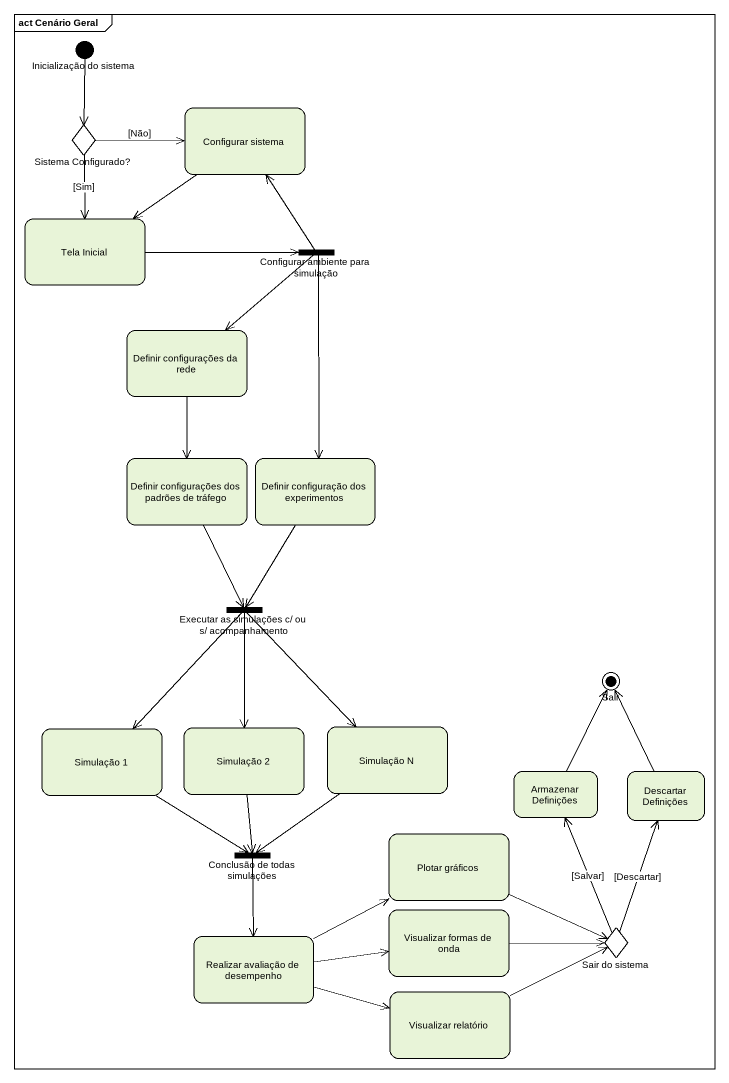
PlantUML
@startuml
mainframe act Cenário Geral
hide empty description
state "Inicialização do sistema" as Inicialização_do_sistema <<start>>
state "Configurar sistema" as Configurar_sistema
state "Sistema Configurado?" as Sistema_Configurado <<choice>>
state "Tela Inicial" as Tela_Inicial
state "Configurar ambiente para simulação" as Configurar_ambiente_para <<fork>>
state "Definir configurações da rede" as Definir_configurações_da
state "Definir configurações dos padrões de tráfego" as Definir_configurações_dos
state "Definir configuração dos experimentos" as Definir_configuração_dos
state "Executar as simulações c/ ou s/ acompanhamento" as Executar_as_simulações_c_ou <<fork>>
state Sair <<end>>
state "Simulação 1" as Simulação_1
state "Simulação 2" as Simulação_2
state "Simulação N" as Simulação_N
state "Armazenar Definições" as Armazenar_Definições
state "Descartar Definições" as Descartar_Definições
state "Plotar gráficos" as Plotar_gráficos
state "Conclusão de todas simulações" as Conclusão_de_todas <<join>>
state "Visualizar formas de onda" as Visualizar_formas_de_onda
state "Realizar avaliação de desempenho" as Realizar_avaliação_de
state "Sair do sistema" as Sair_do_sistema <<choice>>
state "Visualizar relatório" as Visualizar_relatório
Inicialização_do_sistema --> Sistema_Configurado
Configurar_sistema --> Tela_Inicial
Sistema_Configurado -right-> Configurar_sistema : [Não]
Sistema_Configurado --> Tela_Inicial : [Sim]
Tela_Inicial -right-> Configurar_ambiente_para
Configurar_ambiente_para -up-> Configurar_sistema
Configurar_ambiente_para --> Definir_configurações_da
Configurar_ambiente_para --> Definir_configuração_dos
Definir_configurações_da --> Definir_configurações_dos
Definir_configurações_dos --> Executar_as_simulações_c_ou
Definir_configuração_dos --> Executar_as_simulações_c_ou
Executar_as_simulações_c_ou --> Simulação_1
Executar_as_simulações_c_ou --> Simulação_2
Executar_as_simulações_c_ou --> Simulação_N
Simulação_1 --> Conclusão_de_todas
Simulação_2 --> Conclusão_de_todas
Simulação_N --> Conclusão_de_todas
Armazenar_Definições -up-> Sair
Descartar_Definições -up-> Sair
Plotar_gráficos -right-> Sair_do_sistema
Conclusão_de_todas --> Realizar_avaliação_de
Visualizar_formas_de_onda -right-> Sair_do_sistema
Realizar_avaliação_de -right-> Plotar_gráficos
Realizar_avaliação_de -right-> Visualizar_formas_de_onda
Realizar_avaliação_de -right-> Visualizar_relatório
Sair_do_sistema -up-> Armazenar_Definições : [Salvar]
Sair_do_sistema -up-> Descartar_Definições : [Descartar]
Visualizar_relatório -right-> Sair_do_sistema
@enduml
